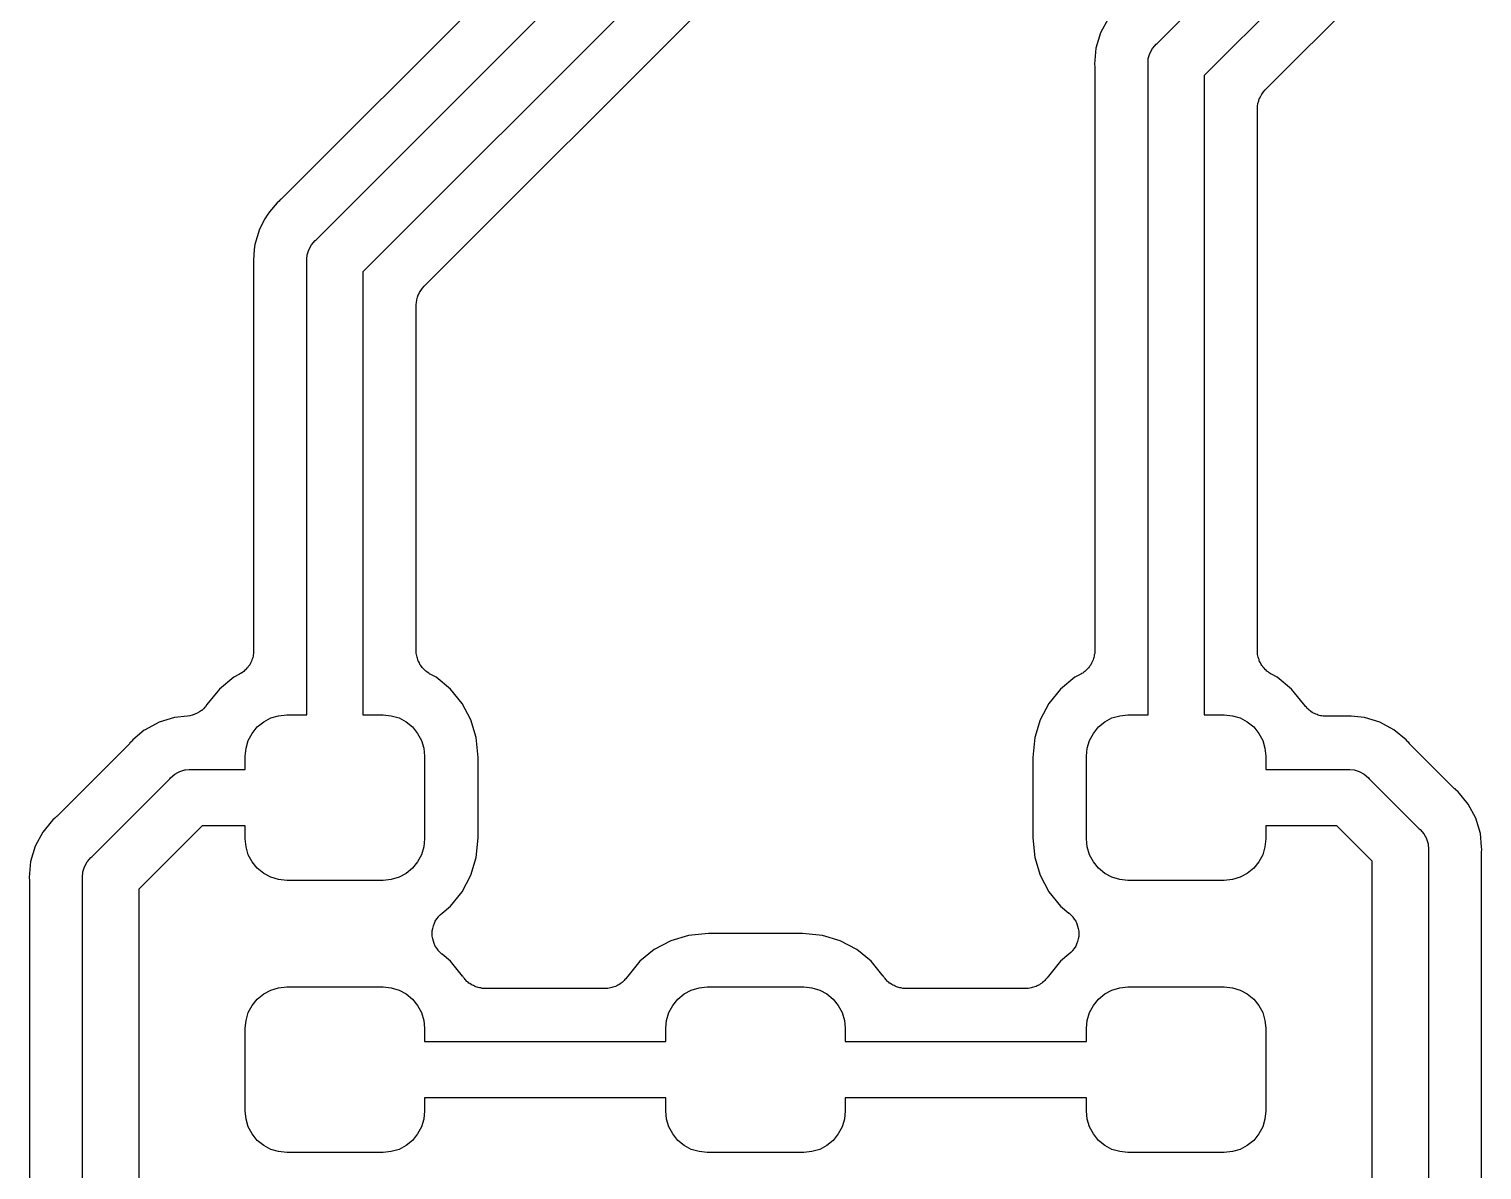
# Model space of a CAD drawing. Extents: x 100.2 to 129.8, y -164.8 to -95.2.
# Drawn here: x 106.41 to 111.59, y -116.74 to -112.68 of the extents above; entities that cross this region are included whole.
import ezdxf

# ---------------------------------------------------------------- set-up
doc = ezdxf.new("R2010")
doc.units = 0
doc.layers.add('BLACK', color=7, linetype='CONTINUOUS')

msp = doc.modelspace()

# ---------------------------------------------------------------- linework, layer by layer
at = {"layer": 'BLACK', "linetype": 'CONTINUOUS'}
for p, q in [((108.822, -111.768), (107.308, -113.282)), ((107.433, -113.426), (109.04, -111.819)), ((109.207, -111.934), (107.6, -113.541)), ((110.433, -112.726), (111.15, -112.009)), ((107.818, -113.592), (109.332, -112.078)), ((111.317, -112.124), (110.6, -112.841)), ((110.818, -112.892), (111.442, -112.268)), ((110.258, -112.638), (110.231, -112.688)), ((110.231, -112.688), (110.214, -112.743)), ((110.214, -112.743), (110.209, -112.8)), ((110.407, -112.762), (110.416, -112.744)), ((110.416, -112.744), (110.424, -112.735)), ((110.424, -112.735), (110.429, -112.729)), ((110.429, -112.729), (110.433, -112.726)), ((110.209, -112.8), (110.21, -112.81)), ((110.21, -112.81), (110.21, -112.811)), ((110.21, -112.811), (110.21, -112.815)), ((110.4, -112.8), (110.401, -112.78)), ((110.4, -112.805), (110.4, -112.8)), ((110.4, -115.12), (110.4, -112.805)), ((110.401, -112.78), (110.407, -112.762)), ((110.21, -112.815), (110.21, -112.819)), ((110.21, -112.819), (110.21, -114.891)), ((110.6, -112.841), (110.6, -115.12)), ((110.798, -112.922), (110.802, -112.914)), ((110.802, -112.914), (110.806, -112.907)), ((110.806, -112.907), (110.806, -112.906)), ((110.806, -112.906), (110.807, -112.906)), ((110.807, -112.906), (110.812, -112.899)), ((110.812, -112.899), (110.818, -112.892)), ((110.79, -112.958), (110.791, -112.949)), ((110.79, -112.959), (110.79, -112.958)), ((110.79, -114.891), (110.79, -112.959)), ((110.79, -112.959), (110.79, -112.959)), ((110.79, -112.959), (110.79, -112.959)), ((110.79, -112.959), (110.79, -112.959)), ((110.791, -112.949), (110.792, -112.941)), ((110.792, -112.94), (110.795, -112.931)), ((110.792, -112.941), (110.792, -112.94)), ((110.792, -112.94), (110.792, -112.94)), ((110.795, -112.931), (110.797, -112.923)), ((110.797, -112.923), (110.798, -112.923)), ((110.798, -112.923), (110.798, -112.922)), ((107.267, -113.327), (107.258, -113.338)), ((107.294, -113.294), (107.267, -113.327)), ((107.267, -113.327), (107.267, -113.327)), ((107.301, -113.288), (107.294, -113.294)), ((107.304, -113.285), (107.301, -113.288)), ((107.307, -113.282), (107.304, -113.285)), ((107.308, -113.282), (107.307, -113.282)), ((107.25, -113.352), (107.231, -113.388)), ((107.258, -113.338), (107.25, -113.352)), ((107.25, -113.352), (107.25, -113.352)), ((107.231, -113.388), (107.214, -113.443)), ((107.416, -113.444), (107.429, -113.429)), ((107.429, -113.429), (107.433, -113.426)), ((107.212, -113.461), (107.209, -113.5)), ((107.214, -113.443), (107.212, -113.461)), ((107.212, -113.461), (107.212, -113.461)), ((107.4, -113.495), (107.401, -113.48)), ((107.401, -113.48), (107.406, -113.466)), ((107.401, -113.48), (107.401, -113.48)), ((107.406, -113.466), (107.407, -113.462)), ((107.407, -113.462), (107.416, -113.444)), ((107.209, -113.5), (107.21, -113.51)), ((107.21, -113.51), (107.21, -113.511)), ((107.21, -113.511), (107.21, -113.515)), ((107.21, -113.515), (107.21, -113.519)), ((107.21, -113.519), (107.21, -114.891)), ((107.4, -113.5), (107.4, -113.495)), ((107.4, -113.495), (107.4, -113.495)), ((107.4, -113.505), (107.4, -113.5)), ((107.4, -115.12), (107.4, -113.505)), ((107.6, -113.541), (107.6, -115.12)), ((107.791, -113.649), (107.792, -113.641)), ((107.792, -113.64), (107.795, -113.631)), ((107.792, -113.641), (107.792, -113.64)), ((107.792, -113.64), (107.792, -113.64)), ((107.795, -113.631), (107.797, -113.623)), ((107.797, -113.623), (107.798, -113.623)), ((107.798, -113.622), (107.802, -113.614)), ((107.798, -113.623), (107.798, -113.622)), ((107.802, -113.614), (107.806, -113.607)), ((107.806, -113.607), (107.806, -113.606)), ((107.806, -113.606), (107.807, -113.606)), ((107.807, -113.606), (107.812, -113.599)), ((107.812, -113.599), (107.818, -113.592)), ((107.79, -113.658), (107.791, -113.649)), ((107.79, -113.659), (107.79, -113.658)), ((107.79, -114.891), (107.79, -113.659)), ((107.79, -113.659), (107.79, -113.659)), ((107.79, -113.659), (107.79, -113.659)), ((107.79, -113.659), (107.79, -113.659)), ((107.199, -114.936), (107.196, -114.941)), ((107.2, -114.933), (107.199, -114.936)), ((107.202, -114.929), (107.2, -114.933)), ((107.204, -114.924), (107.202, -114.929)), ((107.206, -114.919), (107.204, -114.924)), ((107.207, -114.915), (107.206, -114.919)), ((107.208, -114.911), (107.207, -114.915)), ((107.21, -114.901), (107.208, -114.906)), ((107.208, -114.906), (107.208, -114.911)), ((107.21, -114.891), (107.21, -114.893)), ((107.21, -114.893), (107.21, -114.897)), ((107.21, -114.897), (107.21, -114.901)), ((107.79, -114.896), (107.79, -114.891)), ((107.79, -114.9), (107.79, -114.896)), ((107.791, -114.905), (107.79, -114.9)), ((107.792, -114.91), (107.791, -114.905)), ((107.793, -114.914), (107.792, -114.91)), ((107.794, -114.918), (107.793, -114.914)), ((107.796, -114.923), (107.794, -114.918)), ((107.797, -114.928), (107.796, -114.923)), ((107.799, -114.931), (107.797, -114.928)), ((107.801, -114.935), (107.799, -114.931)), ((107.803, -114.94), (107.801, -114.935)), ((110.199, -114.936), (110.196, -114.941)), ((110.2, -114.933), (110.199, -114.936)), ((110.202, -114.929), (110.2, -114.933)), ((110.204, -114.924), (110.202, -114.929)), ((110.206, -114.919), (110.204, -114.924)), ((110.207, -114.915), (110.206, -114.919)), ((110.208, -114.911), (110.207, -114.915)), ((110.21, -114.901), (110.208, -114.906)), ((110.208, -114.906), (110.208, -114.911)), ((110.21, -114.891), (110.21, -114.893)), ((110.21, -114.893), (110.21, -114.897)), ((110.21, -114.897), (110.21, -114.901)), ((110.79, -114.896), (110.79, -114.891)), ((110.79, -114.9), (110.79, -114.896)), ((110.791, -114.905), (110.79, -114.9)), ((110.792, -114.91), (110.791, -114.905)), ((110.793, -114.914), (110.792, -114.91)), ((110.794, -114.918), (110.793, -114.914)), ((110.796, -114.923), (110.794, -114.918)), ((110.797, -114.928), (110.796, -114.923)), ((110.799, -114.931), (110.797, -114.928)), ((110.801, -114.935), (110.799, -114.931)), ((110.803, -114.94), (110.801, -114.935)), ((107.139, -114.986), (107.088, -115.028)), ((107.16, -114.975), (107.139, -114.986)), ((107.163, -114.973), (107.16, -114.975)), ((107.167, -114.971), (107.163, -114.973)), ((107.171, -114.968), (107.167, -114.971)), ((107.175, -114.965), (107.171, -114.968)), ((107.178, -114.962), (107.175, -114.965)), ((107.181, -114.959), (107.178, -114.962)), ((107.185, -114.955), (107.181, -114.959)), ((107.188, -114.952), (107.185, -114.955)), ((107.191, -114.948), (107.188, -114.952)), ((107.193, -114.945), (107.191, -114.948)), ((107.196, -114.941), (107.193, -114.945)), ((107.806, -114.944), (107.803, -114.94)), ((107.809, -114.947), (107.806, -114.944)), ((107.811, -114.951), (107.809, -114.947)), ((107.814, -114.954), (107.811, -114.951)), ((107.818, -114.958), (107.814, -114.954)), ((107.821, -114.961), (107.818, -114.958)), ((107.824, -114.964), (107.821, -114.961)), ((107.828, -114.967), (107.824, -114.964)), ((107.832, -114.97), (107.828, -114.967)), ((107.836, -114.972), (107.832, -114.97)), ((107.839, -114.975), (107.836, -114.972)), ((107.84, -114.975), (107.839, -114.975)), ((107.861, -114.986), (107.84, -114.975)), ((107.912, -115.028), (107.861, -114.986)), ((110.139, -114.986), (110.088, -115.028)), ((110.16, -114.975), (110.139, -114.986)), ((110.163, -114.973), (110.16, -114.975)), ((110.167, -114.971), (110.163, -114.973)), ((110.171, -114.968), (110.167, -114.971)), ((110.175, -114.965), (110.171, -114.968)), ((110.178, -114.962), (110.175, -114.965)), ((110.181, -114.959), (110.178, -114.962)), ((110.185, -114.955), (110.181, -114.959)), ((110.188, -114.952), (110.185, -114.955)), ((110.191, -114.948), (110.188, -114.952)), ((110.193, -114.945), (110.191, -114.948)), ((110.196, -114.941), (110.193, -114.945)), ((110.806, -114.944), (110.803, -114.94)), ((110.809, -114.947), (110.806, -114.944)), ((110.811, -114.951), (110.809, -114.947)), ((110.814, -114.954), (110.811, -114.951)), ((110.818, -114.958), (110.814, -114.954)), ((110.821, -114.961), (110.818, -114.958)), ((110.824, -114.964), (110.821, -114.961)), ((110.828, -114.967), (110.824, -114.964)), ((110.832, -114.97), (110.828, -114.967)), ((110.836, -114.972), (110.832, -114.97)), ((110.839, -114.975), (110.836, -114.972)), ((110.84, -114.975), (110.839, -114.975)), ((110.861, -114.986), (110.84, -114.975)), ((110.912, -115.028), (110.861, -114.986)), ((107.088, -115.028), (107.043, -115.083)), ((107.954, -115.079), (107.912, -115.028)), ((110.088, -115.028), (110.046, -115.079)), ((110.955, -115.081), (110.912, -115.028)), ((107.037, -115.091), (107.031, -115.098)), ((107.038, -115.091), (107.037, -115.091)), ((107.043, -115.083), (107.038, -115.091)), ((107.038, -115.091), (107.038, -115.091)), ((107.985, -115.138), (107.954, -115.079)), ((110.046, -115.079), (110.015, -115.138)), ((110.956, -115.082), (110.955, -115.081)), ((110.959, -115.086), (110.956, -115.082)), ((110.962, -115.09), (110.959, -115.086)), ((110.965, -115.093), (110.962, -115.09)), ((106.928, -115.129), (106.873, -115.146)), ((106.974, -115.125), (106.928, -115.129)), ((106.983, -115.123), (106.974, -115.125)), ((106.991, -115.121), (106.983, -115.123)), ((106.992, -115.121), (106.991, -115.121)), ((107, -115.118), (106.992, -115.121)), ((106.992, -115.121), (106.992, -115.121)), ((107.009, -115.114), (107, -115.118)), ((107.017, -115.109), (107.009, -115.114)), ((107.009, -115.114), (107.009, -115.114)), ((107.009, -115.114), (107.009, -115.114)), ((107.024, -115.104), (107.017, -115.109)), ((107.025, -115.104), (107.024, -115.104)), ((107.024, -115.104), (107.024, -115.104)), ((107.031, -115.098), (107.025, -115.104)), ((107.246, -115.145), (107.271, -115.131)), ((107.271, -115.131), (107.299, -115.123)), ((107.299, -115.123), (107.328, -115.12)), ((107.328, -115.12), (107.4, -115.12)), ((107.6, -115.12), (107.672, -115.12)), ((107.672, -115.12), (107.701, -115.123)), ((107.701, -115.123), (107.729, -115.131)), ((107.729, -115.131), (107.754, -115.145)), ((108.004, -115.201), (107.985, -115.138)), ((110.015, -115.138), (109.996, -115.201)), ((110.246, -115.145), (110.271, -115.131)), ((110.271, -115.131), (110.299, -115.123)), ((110.299, -115.123), (110.328, -115.12)), ((110.328, -115.12), (110.4, -115.12)), ((110.6, -115.12), (110.672, -115.12)), ((110.672, -115.12), (110.701, -115.123)), ((110.701, -115.123), (110.729, -115.131)), ((110.729, -115.131), (110.754, -115.145)), ((110.967, -115.096), (110.965, -115.093)), ((110.971, -115.1), (110.967, -115.096)), ((110.975, -115.103), (110.971, -115.1)), ((110.978, -115.106), (110.975, -115.103)), ((110.981, -115.108), (110.978, -115.106)), ((110.986, -115.111), (110.981, -115.108)), ((110.99, -115.114), (110.986, -115.111)), ((110.994, -115.115), (110.99, -115.114)), ((110.998, -115.117), (110.994, -115.115)), ((111.003, -115.119), (110.998, -115.117)), ((111.007, -115.121), (111.003, -115.119)), ((111.011, -115.122), (111.007, -115.121)), ((111.015, -115.123), (111.011, -115.122)), ((111.02, -115.123), (111.015, -115.123)), ((111.025, -115.125), (111.02, -115.123)), ((111.03, -115.125), (111.025, -115.125)), ((111.034, -115.125), (111.03, -115.125)), ((111.035, -115.125), (111.034, -115.125)), ((111.096, -115.125), (111.035, -115.125)), ((111.1, -115.125), (111.096, -115.125)), ((111.104, -115.125), (111.1, -115.125)), ((111.105, -115.125), (111.104, -115.125)), ((111.115, -115.124), (111.105, -115.125)), ((111.125, -115.125), (111.115, -115.124)), ((111.172, -115.129), (111.125, -115.125)), ((111.125, -115.125), (111.125, -115.125)), ((111.227, -115.146), (111.172, -115.129)), ((106.82, -115.175), (106.779, -115.209)), ((106.823, -115.173), (106.82, -115.175)), ((106.82, -115.175), (106.82, -115.175)), ((106.873, -115.146), (106.823, -115.173)), ((107.191, -115.211), (107.205, -115.186)), ((107.205, -115.186), (107.223, -115.163)), ((107.223, -115.163), (107.246, -115.145)), ((107.754, -115.145), (107.777, -115.163)), ((107.777, -115.163), (107.795, -115.186)), ((107.795, -115.186), (107.809, -115.211)), ((110.191, -115.211), (110.205, -115.186)), ((110.205, -115.186), (110.223, -115.163)), ((110.223, -115.163), (110.246, -115.145)), ((110.754, -115.145), (110.777, -115.163)), ((110.777, -115.163), (110.795, -115.186)), ((110.795, -115.186), (110.809, -115.211)), ((111.277, -115.173), (111.227, -115.146)), ((111.321, -115.209), (111.277, -115.173)), ((106.767, -115.223), (106.508, -115.482)), ((106.769, -115.22), (106.767, -115.223)), ((106.772, -115.217), (106.769, -115.22)), ((106.773, -115.216), (106.772, -115.217)), ((106.779, -115.209), (106.773, -115.216)), ((107.18, -115.267), (107.183, -115.239)), ((107.183, -115.239), (107.191, -115.211)), ((107.809, -115.211), (107.817, -115.239)), ((107.817, -115.239), (107.82, -115.267)), ((108.011, -115.272), (108.004, -115.201)), ((109.996, -115.201), (109.989, -115.272)), ((110.18, -115.267), (110.183, -115.239)), ((110.183, -115.239), (110.191, -115.211)), ((110.809, -115.211), (110.817, -115.239)), ((110.817, -115.239), (110.82, -115.267)), ((111.327, -115.216), (111.321, -115.209)), ((111.33, -115.219), (111.327, -115.216)), ((111.333, -115.222), (111.33, -115.219)), ((111.333, -115.223), (111.333, -115.222)), ((111.492, -115.382), (111.333, -115.223)), ((107.18, -115.315), (107.18, -115.267)), ((107.82, -115.267), (107.82, -115.562)), ((108.011, -115.558), (108.011, -115.272)), ((109.989, -115.272), (109.989, -115.558)), ((110.18, -115.562), (110.18, -115.267)), ((110.82, -115.267), (110.82, -115.315)), ((106.633, -115.626), (106.911, -115.348)), ((106.911, -115.348), (106.914, -115.344)), ((106.914, -115.344), (106.929, -115.331)), ((106.929, -115.331), (106.94, -115.325)), ((106.94, -115.325), (106.947, -115.322)), ((106.947, -115.322), (106.965, -115.316)), ((106.965, -115.316), (106.967, -115.316)), ((106.967, -115.316), (106.98, -115.315)), ((106.98, -115.315), (106.98, -115.315)), ((106.98, -115.315), (106.985, -115.315)), ((106.985, -115.315), (106.99, -115.315)), ((106.99, -115.315), (107.18, -115.315)), ((110.82, -115.315), (111.11, -115.315)), ((111.11, -115.315), (111.115, -115.315)), ((111.115, -115.315), (111.12, -115.315)), ((111.12, -115.315), (111.12, -115.315)), ((111.12, -115.315), (111.135, -115.316)), ((111.135, -115.316), (111.153, -115.322)), ((111.153, -115.322), (111.171, -115.331)), ((111.171, -115.331), (111.186, -115.344)), ((111.186, -115.344), (111.189, -115.348)), ((111.189, -115.348), (111.367, -115.526)), ((111.495, -115.384), (111.492, -115.382)), ((111.498, -115.387), (111.495, -115.384)), ((111.499, -115.388), (111.498, -115.387)), ((111.506, -115.394), (111.499, -115.388)), ((111.542, -115.438), (111.506, -115.394)), ((111.569, -115.488), (111.542, -115.438)), ((106.488, -115.501), (106.458, -115.538)), ((106.494, -115.494), (106.488, -115.501)), ((106.488, -115.501), (106.488, -115.501)), ((106.501, -115.488), (106.494, -115.494)), ((106.504, -115.485), (106.501, -115.488)), ((106.507, -115.482), (106.504, -115.485)), ((106.508, -115.482), (106.507, -115.482)), ((111.586, -115.543), (111.569, -115.488)), ((106.458, -115.538), (106.431, -115.588)), ((107.026, -115.515), (106.8, -115.741)), ((107.18, -115.515), (107.026, -115.515)), ((107.18, -115.562), (107.18, -115.515)), ((108.004, -115.629), (108.011, -115.558)), ((109.989, -115.558), (109.996, -115.629)), ((111.074, -115.515), (110.82, -115.515)), ((110.82, -115.515), (110.82, -115.562)), ((111.2, -115.641), (111.074, -115.515)), ((111.367, -115.526), (111.371, -115.529)), ((111.371, -115.529), (111.384, -115.544)), ((111.384, -115.544), (111.393, -115.561)), ((111.59, -115.59), (111.586, -115.543)), ((106.431, -115.588), (106.414, -115.643)), ((107.183, -115.591), (107.18, -115.562)), ((107.191, -115.619), (107.183, -115.591)), ((107.817, -115.591), (107.809, -115.619)), ((107.82, -115.562), (107.817, -115.591)), ((110.183, -115.591), (110.18, -115.562)), ((110.191, -115.619), (110.183, -115.591)), ((110.817, -115.591), (110.809, -115.619)), ((110.82, -115.562), (110.817, -115.591)), ((111.393, -115.561), (111.393, -115.562)), ((111.393, -115.562), (111.399, -115.58)), ((111.399, -115.58), (111.4, -115.6)), ((111.4, -115.6), (111.4, -115.605)), ((111.4, -115.605), (111.4, -116.995)), ((111.591, -115.6), (111.59, -115.59)), ((111.59, -115.61), (111.591, -115.6)), ((111.59, -115.614), (111.59, -115.61)), ((106.414, -115.643), (106.409, -115.7)), ((106.601, -115.68), (106.607, -115.662)), ((106.607, -115.662), (106.616, -115.644)), ((106.616, -115.644), (106.617, -115.643)), ((106.617, -115.643), (106.629, -115.629)), ((106.629, -115.629), (106.633, -115.626)), ((107.205, -115.644), (107.191, -115.619)), ((107.223, -115.667), (107.205, -115.644)), ((107.795, -115.644), (107.777, -115.667)), ((107.809, -115.619), (107.795, -115.644)), ((107.985, -115.692), (108.004, -115.629)), ((109.996, -115.629), (110.015, -115.692)), ((110.205, -115.644), (110.191, -115.619)), ((110.223, -115.667), (110.205, -115.644)), ((110.795, -115.644), (110.777, -115.667)), ((110.809, -115.619), (110.795, -115.644)), ((111.2, -116.959), (111.2, -115.641)), ((111.59, -115.618), (111.59, -115.614)), ((111.59, -115.619), (111.59, -115.618)), ((111.59, -116.981), (111.59, -115.619)), ((106.409, -115.7), (106.41, -115.71)), ((106.41, -115.71), (106.41, -115.711)), ((106.41, -115.711), (106.41, -115.715)), ((106.6, -115.7), (106.601, -115.68)), ((106.6, -115.705), (106.6, -115.7)), ((106.6, -116.895), (106.6, -115.705)), ((107.246, -115.685), (107.223, -115.667)), ((107.271, -115.699), (107.246, -115.685)), ((107.299, -115.707), (107.271, -115.699)), ((107.328, -115.71), (107.299, -115.707)), ((107.672, -115.71), (107.328, -115.71)), ((107.701, -115.707), (107.672, -115.71)), ((107.729, -115.699), (107.701, -115.707)), ((107.754, -115.685), (107.729, -115.699)), ((107.777, -115.667), (107.754, -115.685)), ((107.954, -115.751), (107.985, -115.692)), ((110.015, -115.692), (110.046, -115.751)), ((110.246, -115.685), (110.223, -115.667)), ((110.271, -115.699), (110.246, -115.685)), ((110.299, -115.707), (110.271, -115.699)), ((110.328, -115.71), (110.299, -115.707)), ((110.672, -115.71), (110.328, -115.71)), ((110.701, -115.707), (110.672, -115.71)), ((110.729, -115.699), (110.701, -115.707)), ((110.754, -115.685), (110.729, -115.699)), ((110.777, -115.667), (110.754, -115.685)), ((106.41, -115.715), (106.41, -115.719)), ((106.41, -115.719), (106.41, -116.881)), ((106.8, -115.741), (106.8, -116.859)), ((107.912, -115.802), (107.954, -115.751)), ((110.046, -115.751), (110.088, -115.802)), ((107.882, -115.827), (107.912, -115.802)), ((110.088, -115.802), (110.118, -115.827)), ((107.851, -115.872), (107.855, -115.863)), ((107.855, -115.863), (107.858, -115.855)), ((107.858, -115.855), (107.863, -115.847)), ((107.858, -115.855), (107.858, -115.855)), ((107.858, -115.855), (107.858, -115.855)), ((107.863, -115.847), (107.869, -115.84)), ((107.869, -115.839), (107.875, -115.833)), ((107.869, -115.84), (107.869, -115.839)), ((107.869, -115.839), (107.869, -115.839)), ((107.875, -115.833), (107.882, -115.827)), ((110.118, -115.827), (110.119, -115.827)), ((110.119, -115.827), (110.119, -115.827)), ((110.119, -115.827), (110.119, -115.827)), ((110.119, -115.827), (110.119, -115.827)), ((110.119, -115.827), (110.126, -115.834)), ((110.126, -115.834), (110.132, -115.84)), ((110.132, -115.84), (110.132, -115.84)), ((110.132, -115.84), (110.132, -115.841)), ((110.132, -115.841), (110.137, -115.848)), ((110.137, -115.848), (110.142, -115.856)), ((110.142, -115.856), (110.142, -115.856)), ((110.142, -115.856), (110.142, -115.856)), ((110.142, -115.856), (110.146, -115.865)), ((110.146, -115.865), (110.149, -115.873)), ((107.847, -115.89), (107.849, -115.881)), ((107.847, -115.899), (107.847, -115.89)), ((107.847, -115.89), (107.847, -115.89)), ((107.847, -115.89), (107.847, -115.89)), ((107.847, -115.908), (107.847, -115.899)), ((107.847, -115.909), (107.847, -115.908)), ((107.849, -115.918), (107.847, -115.909)), ((107.847, -115.909), (107.847, -115.909)), ((107.849, -115.881), (107.851, -115.872)), ((107.851, -115.927), (107.849, -115.918)), ((107.851, -115.872), (107.851, -115.872)), ((107.851, -115.872), (107.851, -115.872)), ((108.761, -115.906), (108.698, -115.925)), ((108.832, -115.899), (108.761, -115.906)), ((109.168, -115.899), (108.832, -115.899)), ((109.239, -115.906), (109.168, -115.899)), ((109.302, -115.925), (109.239, -115.906)), ((110.149, -115.873), (110.149, -115.873)), ((110.149, -115.873), (110.149, -115.873)), ((110.149, -115.873), (110.151, -115.882)), ((110.151, -115.919), (110.149, -115.928)), ((110.151, -115.882), (110.153, -115.891)), ((110.153, -115.91), (110.151, -115.919)), ((110.153, -115.891), (110.153, -115.891)), ((110.153, -115.891), (110.153, -115.892)), ((110.153, -115.892), (110.153, -115.901)), ((110.153, -115.901), (110.153, -115.91)), ((110.153, -115.91), (110.153, -115.91)), ((110.153, -115.91), (110.153, -115.91)), ((107.854, -115.935), (107.851, -115.927)), ((107.851, -115.927), (107.851, -115.927)), ((107.851, -115.927), (107.851, -115.927)), ((107.858, -115.944), (107.854, -115.935)), ((107.863, -115.952), (107.858, -115.944)), ((107.858, -115.944), (107.858, -115.944)), ((107.858, -115.944), (107.858, -115.944)), ((107.868, -115.959), (107.863, -115.952)), ((107.868, -115.96), (107.868, -115.959)), ((107.874, -115.966), (107.868, -115.96)), ((107.868, -115.96), (107.868, -115.96)), ((107.881, -115.973), (107.874, -115.966)), ((107.882, -115.973), (107.881, -115.973)), ((107.881, -115.973), (107.881, -115.973)), ((107.881, -115.973), (107.881, -115.973)), ((107.881, -115.973), (107.881, -115.973)), ((107.912, -115.998), (107.882, -115.973)), ((108.639, -115.956), (108.588, -115.998)), ((108.698, -115.925), (108.639, -115.956)), ((109.361, -115.956), (109.302, -115.925)), ((109.412, -115.998), (109.361, -115.956)), ((110.118, -115.973), (110.088, -115.998)), ((110.125, -115.967), (110.118, -115.973)), ((110.131, -115.961), (110.125, -115.967)), ((110.137, -115.953), (110.131, -115.96)), ((110.131, -115.96), (110.131, -115.961)), ((110.131, -115.961), (110.131, -115.961)), ((110.142, -115.945), (110.137, -115.953)), ((110.145, -115.937), (110.142, -115.945)), ((110.142, -115.945), (110.142, -115.945)), ((110.142, -115.945), (110.142, -115.945)), ((110.149, -115.928), (110.145, -115.937)), ((110.149, -115.928), (110.149, -115.928)), ((110.149, -115.928), (110.149, -115.928)), ((107.955, -116.051), (107.912, -115.998)), ((108.588, -115.998), (108.545, -116.051)), ((109.455, -116.051), (109.412, -115.998)), ((110.088, -115.998), (110.045, -116.051)), ((107.956, -116.052), (107.955, -116.051)), ((107.959, -116.056), (107.956, -116.052)), ((107.962, -116.06), (107.959, -116.056)), ((107.965, -116.063), (107.962, -116.06)), ((107.967, -116.066), (107.965, -116.063)), ((107.971, -116.07), (107.967, -116.066)), ((107.975, -116.073), (107.971, -116.07)), ((107.978, -116.076), (107.975, -116.073)), ((107.981, -116.078), (107.978, -116.076)), ((108.521, -116.076), (108.517, -116.079)), ((108.524, -116.074), (108.521, -116.076)), ((108.528, -116.071), (108.524, -116.074)), ((108.532, -116.067), (108.528, -116.071)), ((108.534, -116.064), (108.532, -116.067)), ((108.537, -116.061), (108.534, -116.064)), ((108.54, -116.057), (108.537, -116.061)), ((108.544, -116.053), (108.54, -116.057)), ((108.545, -116.051), (108.544, -116.053)), ((109.456, -116.052), (109.455, -116.051)), ((109.459, -116.056), (109.456, -116.052)), ((109.462, -116.06), (109.459, -116.056)), ((109.465, -116.063), (109.462, -116.06)), ((109.467, -116.066), (109.465, -116.063)), ((109.471, -116.07), (109.467, -116.066)), ((109.475, -116.073), (109.471, -116.07)), ((109.478, -116.076), (109.475, -116.073)), ((109.481, -116.078), (109.478, -116.076)), ((110.021, -116.076), (110.017, -116.079)), ((110.024, -116.074), (110.021, -116.076)), ((110.028, -116.071), (110.024, -116.074)), ((110.032, -116.067), (110.028, -116.071)), ((110.034, -116.064), (110.032, -116.067)), ((110.037, -116.061), (110.034, -116.064)), ((110.04, -116.057), (110.037, -116.061)), ((110.044, -116.053), (110.04, -116.057)), ((110.045, -116.051), (110.044, -116.053)), ((107.223, -116.133), (107.246, -116.115)), ((107.246, -116.115), (107.271, -116.101)), ((107.271, -116.101), (107.299, -116.093)), ((107.299, -116.093), (107.328, -116.09)), ((107.328, -116.09), (107.672, -116.09)), ((107.672, -116.09), (107.701, -116.093)), ((107.701, -116.093), (107.729, -116.101)), ((107.729, -116.101), (107.754, -116.115)), ((107.754, -116.115), (107.777, -116.133)), ((107.986, -116.081), (107.981, -116.078)), ((107.99, -116.084), (107.986, -116.081)), ((107.994, -116.085), (107.99, -116.084)), ((107.998, -116.087), (107.994, -116.085)), ((108.003, -116.089), (107.998, -116.087)), ((108.007, -116.091), (108.003, -116.089)), ((108.011, -116.092), (108.007, -116.091)), ((108.015, -116.093), (108.011, -116.092)), ((108.02, -116.093), (108.015, -116.093)), ((108.025, -116.095), (108.02, -116.093)), ((108.03, -116.095), (108.025, -116.095)), ((108.034, -116.095), (108.03, -116.095)), ((108.035, -116.095), (108.034, -116.095)), ((108.465, -116.095), (108.035, -116.095)), ((108.469, -116.095), (108.465, -116.095)), ((108.473, -116.095), (108.469, -116.095)), ((108.478, -116.094), (108.473, -116.095)), ((108.483, -116.093), (108.478, -116.094)), ((108.487, -116.092), (108.483, -116.093)), ((108.491, -116.091), (108.487, -116.092)), ((108.496, -116.089), (108.491, -116.091)), ((108.501, -116.088), (108.496, -116.089)), ((108.505, -116.086), (108.501, -116.088)), ((108.509, -116.084), (108.505, -116.086)), ((108.513, -116.082), (108.509, -116.084)), ((108.517, -116.079), (108.513, -116.082)), ((108.723, -116.133), (108.746, -116.115)), ((108.746, -116.115), (108.771, -116.101)), ((108.771, -116.101), (108.799, -116.093)), ((108.799, -116.093), (108.828, -116.09)), ((108.828, -116.09), (109.172, -116.09)), ((109.172, -116.09), (109.201, -116.093)), ((109.201, -116.093), (109.229, -116.101)), ((109.229, -116.101), (109.254, -116.115)), ((109.254, -116.115), (109.277, -116.133)), ((109.486, -116.081), (109.481, -116.078)), ((109.49, -116.084), (109.486, -116.081)), ((109.494, -116.085), (109.49, -116.084)), ((109.498, -116.087), (109.494, -116.085)), ((109.503, -116.089), (109.498, -116.087)), ((109.507, -116.091), (109.503, -116.089)), ((109.511, -116.092), (109.507, -116.091)), ((109.515, -116.093), (109.511, -116.092)), ((109.52, -116.093), (109.515, -116.093)), ((109.525, -116.095), (109.52, -116.093)), ((109.53, -116.095), (109.525, -116.095)), ((109.534, -116.095), (109.53, -116.095)), ((109.535, -116.095), (109.534, -116.095)), ((109.965, -116.095), (109.535, -116.095)), ((109.969, -116.095), (109.965, -116.095)), ((109.973, -116.095), (109.969, -116.095)), ((109.978, -116.094), (109.973, -116.095)), ((109.983, -116.093), (109.978, -116.094)), ((109.987, -116.092), (109.983, -116.093)), ((109.991, -116.091), (109.987, -116.092)), ((109.996, -116.089), (109.991, -116.091)), ((110.001, -116.088), (109.996, -116.089)), ((110.005, -116.086), (110.001, -116.088)), ((110.009, -116.084), (110.005, -116.086)), ((110.013, -116.082), (110.009, -116.084)), ((110.017, -116.079), (110.013, -116.082)), ((110.223, -116.133), (110.246, -116.115)), ((110.246, -116.115), (110.271, -116.101)), ((110.271, -116.101), (110.299, -116.093)), ((110.299, -116.093), (110.328, -116.09)), ((110.328, -116.09), (110.672, -116.09)), ((110.672, -116.09), (110.701, -116.093)), ((110.701, -116.093), (110.729, -116.101)), ((110.729, -116.101), (110.754, -116.115)), ((110.754, -116.115), (110.777, -116.133)), ((107.191, -116.181), (107.205, -116.156)), ((107.205, -116.156), (107.223, -116.133)), ((107.777, -116.133), (107.795, -116.156)), ((107.795, -116.156), (107.809, -116.181)), ((108.691, -116.181), (108.705, -116.156)), ((108.705, -116.156), (108.723, -116.133)), ((109.277, -116.133), (109.295, -116.156)), ((109.295, -116.156), (109.309, -116.181)), ((110.191, -116.181), (110.205, -116.156)), ((110.205, -116.156), (110.223, -116.133)), ((110.777, -116.133), (110.795, -116.156)), ((110.795, -116.156), (110.809, -116.181)), ((107.18, -116.237), (107.183, -116.209)), ((107.183, -116.209), (107.191, -116.181)), ((107.809, -116.181), (107.817, -116.209)), ((107.817, -116.209), (107.82, -116.237)), ((108.68, -116.237), (108.683, -116.209)), ((108.683, -116.209), (108.691, -116.181)), ((109.309, -116.181), (109.317, -116.209)), ((109.317, -116.209), (109.32, -116.237)), ((110.18, -116.237), (110.183, -116.209)), ((110.183, -116.209), (110.191, -116.181)), ((110.809, -116.181), (110.817, -116.209)), ((110.817, -116.209), (110.82, -116.237)), ((107.18, -116.532), (107.18, -116.237)), ((107.82, -116.237), (107.82, -116.285)), ((108.68, -116.285), (108.68, -116.237)), ((109.32, -116.237), (109.32, -116.285)), ((110.18, -116.285), (110.18, -116.237)), ((110.82, -116.237), (110.82, -116.532)), ((107.82, -116.285), (108.68, -116.285)), ((109.32, -116.285), (110.18, -116.285)), ((108.68, -116.485), (107.82, -116.485)), ((107.82, -116.485), (107.82, -116.532)), ((108.68, -116.532), (108.68, -116.485)), ((110.18, -116.485), (109.32, -116.485)), ((109.32, -116.485), (109.32, -116.532)), ((110.18, -116.532), (110.18, -116.485)), ((107.183, -116.561), (107.18, -116.532)), ((107.82, -116.532), (107.817, -116.561)), ((108.683, -116.561), (108.68, -116.532)), ((109.32, -116.532), (109.317, -116.561)), ((110.183, -116.561), (110.18, -116.532)), ((110.82, -116.532), (110.817, -116.561)), ((107.191, -116.589), (107.183, -116.561)), ((107.205, -116.614), (107.191, -116.589)), ((107.809, -116.589), (107.795, -116.614)), ((107.817, -116.561), (107.809, -116.589)), ((108.691, -116.589), (108.683, -116.561)), ((108.705, -116.614), (108.691, -116.589)), ((109.309, -116.589), (109.295, -116.614)), ((109.317, -116.561), (109.309, -116.589)), ((110.191, -116.589), (110.183, -116.561)), ((110.205, -116.614), (110.191, -116.589)), ((110.809, -116.589), (110.795, -116.614)), ((110.817, -116.561), (110.809, -116.589)), ((107.223, -116.637), (107.205, -116.614)), ((107.246, -116.655), (107.223, -116.637)), ((107.777, -116.637), (107.754, -116.655)), ((107.795, -116.614), (107.777, -116.637)), ((108.723, -116.637), (108.705, -116.614)), ((108.746, -116.655), (108.723, -116.637)), ((109.277, -116.637), (109.254, -116.655)), ((109.295, -116.614), (109.277, -116.637)), ((110.223, -116.637), (110.205, -116.614)), ((110.246, -116.655), (110.223, -116.637)), ((110.777, -116.637), (110.754, -116.655)), ((110.795, -116.614), (110.777, -116.637)), ((107.271, -116.669), (107.246, -116.655)), ((107.299, -116.677), (107.271, -116.669)), ((107.328, -116.68), (107.299, -116.677)), ((107.672, -116.68), (107.328, -116.68)), ((107.701, -116.677), (107.672, -116.68)), ((107.729, -116.669), (107.701, -116.677)), ((107.754, -116.655), (107.729, -116.669)), ((108.771, -116.669), (108.746, -116.655)), ((108.799, -116.677), (108.771, -116.669)), ((108.828, -116.68), (108.799, -116.677)), ((109.172, -116.68), (108.828, -116.68)), ((109.201, -116.677), (109.172, -116.68)), ((109.229, -116.669), (109.201, -116.677)), ((109.254, -116.655), (109.229, -116.669)), ((110.271, -116.669), (110.246, -116.655)), ((110.299, -116.677), (110.271, -116.669)), ((110.328, -116.68), (110.299, -116.677)), ((110.672, -116.68), (110.328, -116.68)), ((110.701, -116.677), (110.672, -116.68)), ((110.729, -116.669), (110.701, -116.677)), ((110.754, -116.655), (110.729, -116.669))]:
    msp.add_line(p, q, dxfattribs=at)

doc.saveas('drawing.dxf')
